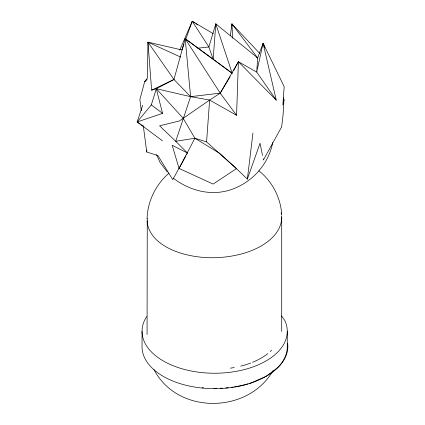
<?xml version="1.0" encoding="UTF-8"?>
<svg xmlns="http://www.w3.org/2000/svg" width="425" height="425" viewBox="0 0 425 425"><rect width="100%" height="100%" fill="white"/><g stroke="black" fill="none" stroke-linecap="round" stroke-linejoin="round"><path stroke-width="0.64" d="M183.913 44.338L181.889 49.959L147.958 42.155L147.433 77.998L144.681 81.632L139.857 99.604L141.318 110.739M180.699 57.093L147.958 42.155L151.619 90.158L156.315 88.713L190.597 96.661L209.631 100.061L236.571 115.276L238.404 61.731L256.716 72.08L276.255 100.157L263.086 43.233L257.667 57.943L256.716 72.08L263.086 43.233L284.176 86.684L282.875 104.938L283.985 99.604L283.278 97.793M185.943 155.885L172.736 179.578L157.914 155.598L146.737 151.996L146.827 150.004M283.985 99.604L283.082 114.925L281.642 126.894L263.415 159.991L263.155 158.7M262.507 155.47L260.052 143.209L247.355 179.132L236.449 168.613L206.582 141.913L209.631 100.061L220.208 93.16L230.143 76.681M230.355 35.668L231.949 23.901L257.667 57.943L215.794 23.885L213.164 59.256L232.193 73.275L215.794 23.885L208.877 46.978L213.164 59.256L185.199 38.739L173.958 79.486L156.315 88.713L151.321 104.885L137.169 121.938L162.531 140.861M147.061 218.599C147.571 201.344 155.768 184.583 168.821 173.342M147.061 334.523L147.257 218.296M281.547 215.842C282.333 223.311 278.715 230.504 273.886 235.992A70.47 40.688 0 0 1 243.992 253.247C222.955 259.308 200.085 259.367 179.191 252.668A64.255 37.097 0 0 1 155.89 239.217C150.981 234.26 147.347 227.816 147.061 220.734M247.355 179.132L252.955 133.041M272.738 142.513C268.132 166.042 249.831 184.875 226.822 190.915C208.069 195.548 188.642 189.879 173.538 178.388M140.271 124.111L137.169 121.938L142.704 105.246M185.714 39.35L192.233 21.25L213.201 33.649M179.759 50.107L192.233 21.25L194.979 23.056M209.631 100.061L179.366 120.982L159.593 125.789L175.727 141.307L194.889 138.237L219.528 153.271L236.449 168.613L213.122 184.073L179.068 168.438L194.889 138.237L183.17 118.288L156.315 88.713L162.557 113.374L137.169 121.938M233.745 70.391L238.404 61.731L276.255 100.157M186.564 154.748L187.191 153.606M238.404 61.731L220.208 93.16L190.597 96.661L173.958 79.486L147.958 42.155M273.041 370.616C248.046 414.168 177.416 414.837 153.999 369.569M146.954 79.332L144.681 81.632L146.992 79.332M151.619 90.158L173.958 79.486M197.683 48.216L208.877 46.978L192.233 21.25M194.889 138.237L206.582 141.913M256.493 57.343L257.667 57.943M196.074 23.779L197.726 24.862M141.307 124.833L143.894 126.645M179.068 168.438L172.167 145.297L187.505 153.037L175.727 141.307L190.597 96.661L185.199 38.739L232.193 73.275M151.321 104.885L162.557 113.374M258.915 170.823C272.282 181.443 280.851 197.832 281.711 214.917M232.672 38.218L231.949 23.901L259.617 53.316M215.794 23.885L216.612 24.905M167.253 171.96L160.034 162.371L156.602 154.679M236.571 115.276L220.208 93.16L185.199 38.739M281.536 315.918L284.803 320.466A72.617 41.926 0 0 1 211.167 373.192A72.617 41.926 0 0 1 146.652 316.625M231.949 23.901L232.438 25.112M263.086 43.233L264.743 47.467M281.132 212.808L281.297 214.019M143.294 125.8L146.737 151.996M287.273 331.319L287.273 346.752A72.617 41.926 0 0 1 277.546 367.715L266.007 376.396A72.617 41.926 0 0 1 186.873 385.486A72.617 41.926 0 0 1 142.046 346.752L142.046 331.319M281.711 217.053L281.711 331.505M271.57 350.285A65.716 37.942 0 0 1 270.247 351.555M267.83 353.611A65.716 37.942 0 0 1 252.546 362.318M250.686 363.046A65.716 37.942 0 0 1 240.762 366.138M234.292 367.524A65.716 37.942 0 0 1 230.398 368.151M287.619 343.214A72.617 41.926 0 0 1 266.565 376.077L251.526 382.739A72.617 41.926 0 0 1 249.167 383.493M247.961 383.849A72.617 41.926 0 0 1 234.658 386.824M233.383 387.021A72.617 41.926 0 0 1 231.487 387.292M228.273 387.669A72.617 41.926 0 0 1 225.675 387.919M222.403 388.147A72.617 41.926 0 0 1 220.437 388.248M216.516 388.349A72.617 41.926 0 0 1 213.918 388.349M203.458 387.802A72.617 41.926 0 0 1 202.162 387.669"/></g></svg>
